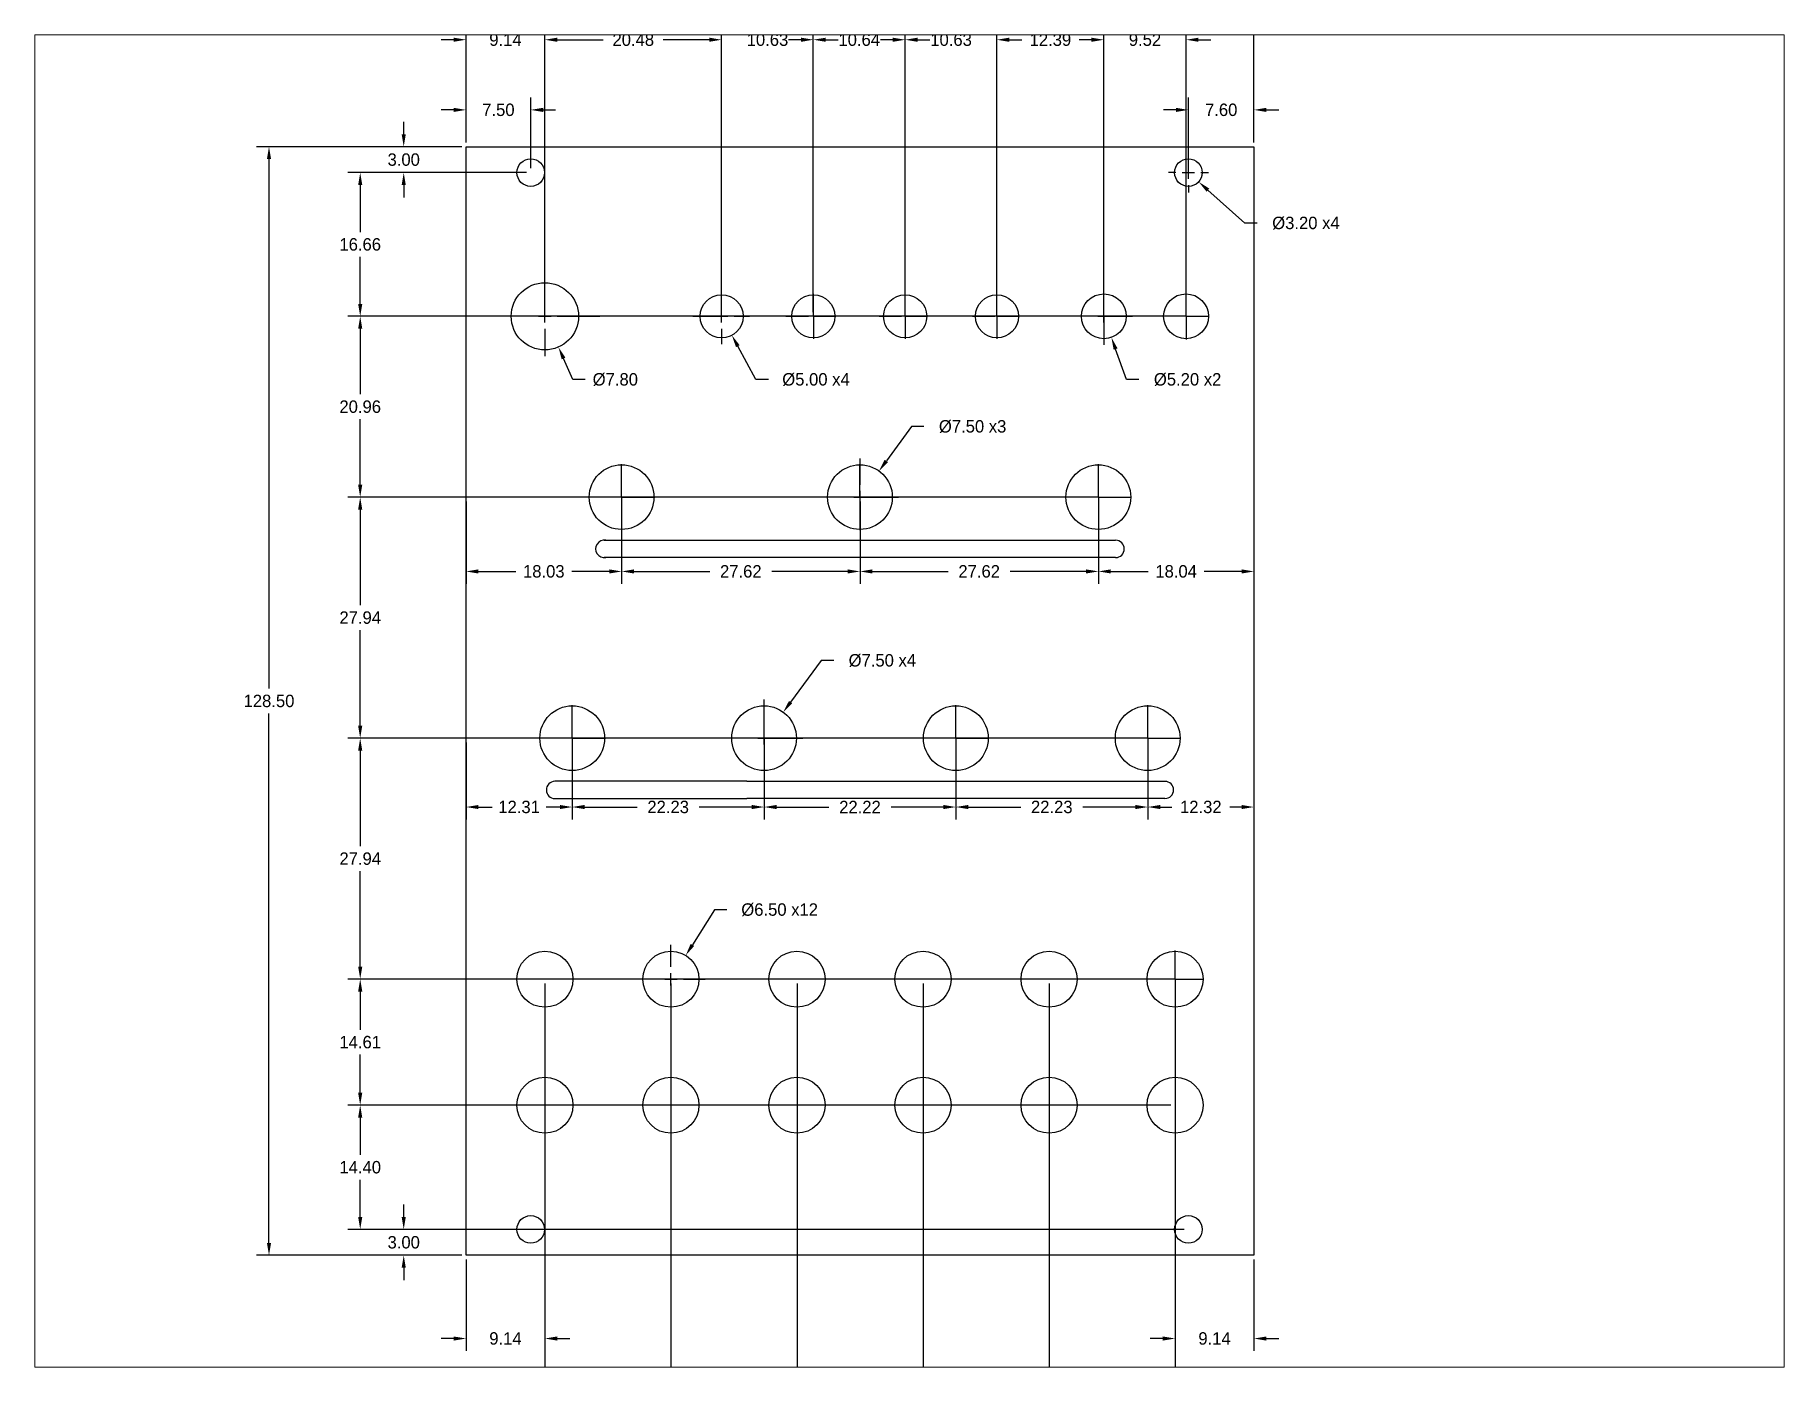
# Paper-space layout 'Sheet2' of a CAD drawing. Header units: millimetres. Extents: x 1.05 to 9.45, y 0.8 to 7.2.
# The model-space entities are those that its viewports show. They can reach past a viewport. Long polylines and large blocks are cut down to what shows.
import ezdxf

# ---------------------------------------------------------------- set-up
doc = ezdxf.new("R2010")
doc.units = ezdxf.units.MM
doc.header["$MEASUREMENT"] = 0
doc.header["$PDSIZE"] = -5
doc.layers.add('Dimensions', color=1, linetype='Continuous')
doc.layers.add('Panel', color=7, linetype='Continuous')
doc.layers.add('LamageArriere', color=2, linetype='Continuous', plot=False)
doc.dimstyles.get("Standard").update_dxf_attribs({"dimscale": 8, "dimtxt": 0.18, "dimasz": 0.18, "dimexe": 0.18, "dimexo": 0.0625, "dimgap": 0.09, "dimtad": 0, "dimtih": 1, "dimtoh": 1, "dimzin": 0, "dimdsep": 46, "dimtxsty": 'Standard', "dimcen": -0.09, "dimadec": 0, "dimazin": 0, "dimtfac": 1, "dimtdec": 4, "dimtofl": 0, "dimtmove": 0, "dimatfit": 3, "dimfxl": 1, "dimtolj": 1, "dimtzin": 0, "dimarcsym": 0})

# ---------------------------------------------------------------- blocks, each defined once
blk = doc.blocks.new('*D200')
at = {"layer": 'Defpoints', "color": 0}
for p in [(9.14, 32.01), (0, 0), (9.14, -9.65)]:
    blk.add_point(p, dxfattribs=at)
at = {"layer": 'Dimensions', "color": 0, "lineweight": -2}
for p, q in [((9.14, 31.5), (9.14, -11.09)), ((0, -0.5), (0, -11.09)), ((-1.44, -9.65), (-2.88, -9.65)), ((10.57, -9.65), (12.02, -9.65))]:
    blk.add_line(p, q, dxfattribs=at)
at = {"layer": 'Dimensions', "color": 0}
for points in [[(-1.44, -9.89), (-1.44, -9.41), (0, -9.65)], [(10.57, -9.41), (10.57, -9.89), (9.14, -9.65)]]:
    blk.add_solid(points, dxfattribs=at)
at = {"layer": 'Dimensions', "color": 0, "insert": (4.57, -9.65), "char_height": 1.44, "attachment_point": 5}
blk.add_mtext('\\A1;9.14', dxfattribs=at)
blk = doc.blocks.new('*D207')
at = {"layer": 'Defpoints', "color": 0}
for p in [(9.14, 32.01), (23.74, 32.01), (23.74, -17.26)]:
    blk.add_point(p, dxfattribs=at)
at = {"layer": 'Dimensions', "color": 0, "lineweight": -2}
for p, q in [((9.14, 31.5), (9.14, -18.7)), ((23.74, 31.5), (23.74, -18.7)), ((10.57, -17.26), (13.32, -17.26)), ((22.3, -17.26), (19.56, -17.26))]:
    blk.add_line(p, q, dxfattribs=at)
at = {"layer": 'Dimensions', "color": 0}
for points in [[(10.57, -17.02), (10.57, -17.5), (9.14, -17.26)], [(22.3, -17.5), (22.3, -17.02), (23.74, -17.26)]]:
    blk.add_solid(points, dxfattribs=at)
at = {"layer": 'Dimensions', "color": 0, "insert": (16.44, -17.26), "char_height": 1.44, "attachment_point": 5}
blk.add_mtext('\\A1;14.61', dxfattribs=at)
blk = doc.blocks.new('*D208')
at = {"layer": 'Defpoints', "color": 0}
for p in [(23.74, 31.5), (38.35, 32.01), (38.35, -17.26)]:
    blk.add_point(p, dxfattribs=at)
at = {"layer": 'Dimensions', "color": 0, "lineweight": -2}
for p, q in [((23.74, 31), (23.74, -18.7)), ((38.35, 31.5), (38.35, -18.7)), ((25.18, -17.26), (27.92, -17.26)), ((36.91, -17.26), (34.16, -17.26))]:
    blk.add_line(p, q, dxfattribs=at)
at = {"layer": 'Dimensions', "color": 0}
for points in [[(25.18, -17.02), (25.18, -17.5), (23.74, -17.26)], [(36.91, -17.5), (36.91, -17.02), (38.35, -17.26)]]:
    blk.add_solid(points, dxfattribs=at)
at = {"layer": 'Dimensions', "color": 0, "insert": (31.04, -17.26), "char_height": 1.44, "attachment_point": 5}
blk.add_mtext('\\A1;14.61', dxfattribs=at)
blk = doc.blocks.new('*D209')
at = {"layer": 'Defpoints', "color": 0}
for p in [(38.35, 31.5), (52.95, 32.01), (52.95, -17.26)]:
    blk.add_point(p, dxfattribs=at)
at = {"layer": 'Dimensions', "color": 0, "lineweight": -2}
for p, q in [((38.35, 31), (38.35, -18.7)), ((52.95, 31.5), (52.95, -18.7)), ((39.78, -17.26), (42.53, -17.26)), ((51.51, -17.26), (48.77, -17.26))]:
    blk.add_line(p, q, dxfattribs=at)
at = {"layer": 'Dimensions', "color": 0}
for points in [[(39.78, -17.02), (39.78, -17.5), (38.35, -17.26)], [(51.51, -17.5), (51.51, -17.02), (52.95, -17.26)]]:
    blk.add_solid(points, dxfattribs=at)
at = {"layer": 'Dimensions', "color": 0, "insert": (45.65, -17.26), "char_height": 1.44, "attachment_point": 5}
blk.add_mtext('\\A1;14.61', dxfattribs=at)
blk = doc.blocks.new('*D210')
at = {"layer": 'Defpoints', "color": 0}
for p in [(52.95, 31.5), (67.56, 32.01), (67.56, -17.26)]:
    blk.add_point(p, dxfattribs=at)
at = {"layer": 'Dimensions', "color": 0, "lineweight": -2}
for p, q in [((52.95, 31), (52.95, -18.7)), ((67.56, 31.5), (67.56, -18.7)), ((54.39, -17.26), (57.13, -17.26)), ((66.12, -17.26), (63.37, -17.26))]:
    blk.add_line(p, q, dxfattribs=at)
at = {"layer": 'Dimensions', "color": 0}
for points in [[(54.39, -17.02), (54.39, -17.5), (52.95, -17.26)], [(66.12, -17.5), (66.12, -17.02), (67.56, -17.26)]]:
    blk.add_solid(points, dxfattribs=at)
at = {"layer": 'Dimensions', "color": 0, "insert": (60.25, -17.26), "char_height": 1.44, "attachment_point": 5}
blk.add_mtext('\\A1;14.61', dxfattribs=at)
blk = doc.blocks.new('*D211')
at = {"layer": 'Defpoints', "color": 0}
for p in [(67.56, 31.5), (82.16, 32.01), (82.16, -17.26)]:
    blk.add_point(p, dxfattribs=at)
at = {"layer": 'Dimensions', "color": 0, "lineweight": -2}
for p, q in [((67.56, 31), (67.56, -18.7)), ((82.16, 31.5), (82.16, -18.7)), ((69, -17.26), (71.74, -17.26)), ((80.72, -17.26), (77.98, -17.26))]:
    blk.add_line(p, q, dxfattribs=at)
at = {"layer": 'Dimensions', "color": 0}
for points in [[(69, -17.02), (69, -17.5), (67.56, -17.26)], [(80.72, -17.5), (80.72, -17.02), (82.16, -17.26)]]:
    blk.add_solid(points, dxfattribs=at)
at = {"layer": 'Dimensions', "color": 0, "insert": (74.86, -17.26), "char_height": 1.44, "attachment_point": 5}
blk.add_mtext('\\A1;14.61', dxfattribs=at)
blk = doc.blocks.new('*D212')
at = {"layer": 'Defpoints', "color": 0}
for p in [(82.16, 32.01), (91.3, 0), (91.3, -9.65)]:
    blk.add_point(p, dxfattribs=at)
at = {"layer": 'Dimensions', "color": 0, "lineweight": -2}
for p, q in [((82.16, 31.5), (82.16, -11.09)), ((91.3, -0.5), (91.3, -11.09)), ((80.72, -9.65), (79.28, -9.65)), ((92.74, -9.65), (94.18, -9.65))]:
    blk.add_line(p, q, dxfattribs=at)
at = {"layer": 'Dimensions', "color": 0}
for points in [[(80.72, -9.89), (80.72, -9.41), (82.16, -9.65)], [(92.74, -9.41), (92.74, -9.89), (91.3, -9.65)]]:
    blk.add_solid(points, dxfattribs=at)
at = {"layer": 'Dimensions', "color": 0, "insert": (86.73, -9.65), "char_height": 1.44, "attachment_point": 5}
blk.add_mtext('\\A1;9.14', dxfattribs=at)
blk = doc.blocks.new('*D213')
at = {"layer": 'Defpoints', "color": 0}
for p in [(83.7, 3), (-7.22, 0), (0, 0)]:
    blk.add_point(p, dxfattribs=at)
at = {"layer": 'Dimensions', "color": 0, "lineweight": -2}
for p, q in [((-7.22, 4.44), (-7.22, 5.88)), ((83.2, 3), (-8.66, 3)), ((-0.5, 0), (-8.66, 0)), ((-7.22, -1.44), (-7.22, -2.88))]:
    blk.add_line(p, q, dxfattribs=at)
at = {"layer": 'Dimensions', "color": 0}
for points in [[(-7.46, 4.44), (-6.98, 4.44), (-7.22, 3)], [(-6.98, -1.44), (-7.46, -1.44), (-7.22, 0)]]:
    blk.add_solid(points, dxfattribs=at)
at = {"layer": 'Dimensions', "color": 0, "insert": (-7.22, 1.5), "char_height": 1.44, "attachment_point": 5}
blk.add_mtext('\\A1;3.00', dxfattribs=at)
blk = doc.blocks.new('*D214')
at = {"layer": 'Defpoints', "color": 0}
for p in [(82.16, 17.4), (-12.26, 3), (83.7, 3)]:
    blk.add_point(p, dxfattribs=at)
at = {"layer": 'Dimensions', "color": 0, "lineweight": -2}
for p, q in [((81.66, 17.4), (-13.7, 17.4)), ((-12.26, 15.96), (-12.26, 11.64)), ((-12.26, 4.44), (-12.26, 8.76)), ((83.2, 3), (-13.7, 3))]:
    blk.add_line(p, q, dxfattribs=at)
at = {"layer": 'Dimensions', "color": 0}
for points in [[(-12.02, 15.96), (-12.5, 15.96), (-12.26, 17.4)], [(-12.5, 4.44), (-12.02, 4.44), (-12.26, 3)]]:
    blk.add_solid(points, dxfattribs=at)
at = {"layer": 'Dimensions', "color": 0, "insert": (-12.26, 10.2), "char_height": 1.44, "attachment_point": 5}
blk.add_mtext('\\A1;14.40', dxfattribs=at)
blk = doc.blocks.new('*D215')
at = {"layer": 'Defpoints', "color": 0}
for p in [(82.16, 32.01), (-12.26, 17.4), (81.66, 17.4)]:
    blk.add_point(p, dxfattribs=at)
at = {"layer": 'Dimensions', "color": 0, "lineweight": -2}
for p, q in [((81.66, 32.01), (-13.7, 32.01)), ((-12.26, 30.57), (-12.26, 26.14)), ((-12.26, 18.84), (-12.26, 23.26)), ((81.16, 17.4), (-13.7, 17.4))]:
    blk.add_line(p, q, dxfattribs=at)
at = {"layer": 'Dimensions', "color": 0}
for points in [[(-12.02, 30.57), (-12.5, 30.57), (-12.26, 32.01)], [(-12.5, 18.84), (-12.02, 18.84), (-12.26, 17.4)]]:
    blk.add_solid(points, dxfattribs=at)
at = {"layer": 'Dimensions', "color": 0, "insert": (-12.26, 24.7), "char_height": 1.44, "attachment_point": 5}
blk.add_mtext('\\A1;14.61', dxfattribs=at)
blk = doc.blocks.new('*D216')
at = {"layer": 'Defpoints', "color": 0}
for p in [(78.99, 59.94), (-12.26, 32.01), (82.16, 32.01)]:
    blk.add_point(p, dxfattribs=at)
at = {"layer": 'Dimensions', "color": 0, "lineweight": -2}
for p, q in [((78.49, 59.94), (-13.7, 59.94)), ((-12.26, 58.5), (-12.26, 47.41)), ((-12.26, 33.45), (-12.26, 44.53)), ((81.66, 32.01), (-13.7, 32.01))]:
    blk.add_line(p, q, dxfattribs=at)
at = {"layer": 'Dimensions', "color": 0}
for points in [[(-12.02, 58.5), (-12.5, 58.5), (-12.26, 59.94)], [(-12.5, 33.45), (-12.02, 33.45), (-12.26, 32.01)]]:
    blk.add_solid(points, dxfattribs=at)
at = {"layer": 'Dimensions', "color": 0, "insert": (-12.26, 45.97), "char_height": 1.44, "attachment_point": 5}
blk.add_mtext('\\A1;27.94', dxfattribs=at)
blk = doc.blocks.new('*D217')
at = {"layer": 'Defpoints', "color": 0}
for p in [(73.27, 87.88), (-12.26, 59.94), (78.99, 59.94)]:
    blk.add_point(p, dxfattribs=at)
at = {"layer": 'Dimensions', "color": 0, "lineweight": -2}
for p, q in [((72.77, 87.88), (-13.7, 87.88)), ((-12.26, 86.44), (-12.26, 75.35)), ((-12.26, 61.38), (-12.26, 72.47)), ((78.49, 59.94), (-13.7, 59.94))]:
    blk.add_line(p, q, dxfattribs=at)
at = {"layer": 'Dimensions', "color": 0}
for points in [[(-12.02, 86.44), (-12.5, 86.44), (-12.26, 87.88)], [(-12.5, 61.38), (-12.02, 61.38), (-12.26, 59.94)]]:
    blk.add_solid(points, dxfattribs=at)
at = {"layer": 'Dimensions', "color": 0, "insert": (-12.26, 73.91), "char_height": 1.44, "attachment_point": 5}
blk.add_mtext('\\A1;27.94', dxfattribs=at)
blk = doc.blocks.new('*D218')
at = {"layer": 'Defpoints', "color": 0}
for p in [(83.43, 108.84), (-12.26, 87.88), (73.27, 87.88)]:
    blk.add_point(p, dxfattribs=at)
at = {"layer": 'Dimensions', "color": 0, "lineweight": -2}
for p, q in [((82.93, 108.84), (-13.7, 108.84)), ((-12.26, 107.4), (-12.26, 99.8)), ((-12.26, 89.32), (-12.26, 96.92)), ((72.77, 87.88), (-13.7, 87.88))]:
    blk.add_line(p, q, dxfattribs=at)
at = {"layer": 'Dimensions', "color": 0}
for points in [[(-12.02, 107.4), (-12.5, 107.4), (-12.26, 108.84)], [(-12.5, 89.32), (-12.02, 89.32), (-12.26, 87.88)]]:
    blk.add_solid(points, dxfattribs=at)
at = {"layer": 'Dimensions', "color": 0, "insert": (-12.26, 98.36), "char_height": 1.44, "attachment_point": 5}
blk.add_mtext('\\A1;20.96', dxfattribs=at)
blk = doc.blocks.new('*D219')
at = {"layer": 'Defpoints', "color": 0}
for p in [(7.5, 125.5), (-12.26, 108.84), (9.13, 108.84)]:
    blk.add_point(p, dxfattribs=at)
at = {"layer": 'Dimensions', "color": 0, "lineweight": -2}
for p, q in [((7, 125.5), (-13.7, 125.5)), ((-12.26, 124.06), (-12.26, 118.61)), ((-12.26, 110.28), (-12.26, 115.73)), ((8.63, 108.84), (-13.7, 108.84))]:
    blk.add_line(p, q, dxfattribs=at)
at = {"layer": 'Dimensions', "color": 0}
for points in [[(-12.02, 124.06), (-12.5, 124.06), (-12.26, 125.5)], [(-12.5, 110.28), (-12.02, 110.28), (-12.26, 108.84)]]:
    blk.add_solid(points, dxfattribs=at)
at = {"layer": 'Dimensions', "color": 0, "insert": (-12.26, 117.17), "char_height": 1.44, "attachment_point": 5}
blk.add_mtext('\\A1;16.66', dxfattribs=at)
blk = doc.blocks.new('*D220')
at = {"layer": 'Defpoints', "color": 0}
for p in [(-7.22, 128.5), (0, 128.5), (7.5, 125.5)]:
    blk.add_point(p, dxfattribs=at)
at = {"layer": 'Dimensions', "color": 0, "lineweight": -2}
for p, q in [((-7.22, 129.94), (-7.22, 131.38)), ((-0.5, 128.5), (-8.66, 128.5)), ((7, 125.5), (-8.66, 125.5)), ((-7.22, 124.06), (-7.22, 122.62))]:
    blk.add_line(p, q, dxfattribs=at)
at = {"layer": 'Dimensions', "color": 0}
for points in [[(-7.46, 129.94), (-6.98, 129.94), (-7.22, 128.5)], [(-6.98, 124.06), (-7.46, 124.06), (-7.22, 125.5)]]:
    blk.add_solid(points, dxfattribs=at)
at = {"layer": 'Dimensions', "color": 0, "insert": (-7.22, 127), "char_height": 1.44, "attachment_point": 5}
blk.add_mtext('\\A1;3.00', dxfattribs=at)
blk = doc.blocks.new('*D221')
at = {"layer": 'Defpoints', "color": 0}
for p in [(-22.83, 128.5), (0, 128.5), (0, 0)]:
    blk.add_point(p, dxfattribs=at)
at = {"layer": 'Dimensions', "color": 0, "lineweight": -2}
for p, q in [((-0.5, 128.5), (-24.27, 128.5)), ((-22.83, 127.06), (-22.83, 65.69)), ((-22.83, 1.44), (-22.83, 62.81)), ((-0.5, 0), (-24.27, 0))]:
    blk.add_line(p, q, dxfattribs=at)
at = {"layer": 'Dimensions', "color": 0}
for points in [[(-22.59, 127.06), (-23.07, 127.06), (-22.83, 128.5)], [(-23.07, 1.44), (-22.59, 1.44), (-22.83, 0)]]:
    blk.add_solid(points, dxfattribs=at)
at = {"layer": 'Dimensions', "color": 0, "insert": (-22.83, 64.25), "char_height": 1.44, "attachment_point": 5}
blk.add_mtext('\\A1;128.50', dxfattribs=at)
blk = doc.blocks.new('*D222')
at = {"layer": 'Defpoints', "color": 0}
for p in [(0, 132.77), (0, 128.5), (7.5, 125.5)]:
    blk.add_point(p, dxfattribs=at)
at = {"layer": 'Dimensions', "color": 0, "lineweight": -2}
for p, q in [((0, 129), (0, 134.21)), ((7.5, 126), (7.5, 134.21)), ((-1.44, 132.77), (-2.88, 132.77)), ((8.94, 132.77), (10.38, 132.77))]:
    blk.add_line(p, q, dxfattribs=at)
at = {"layer": 'Dimensions', "color": 0}
for points in [[(-1.44, 132.53), (-1.44, 133.01), (0, 132.77)], [(8.94, 133.01), (8.94, 132.53), (7.5, 132.77)]]:
    blk.add_solid(points, dxfattribs=at)
at = {"layer": 'Dimensions', "color": 0, "insert": (3.75, 132.77), "char_height": 1.44, "attachment_point": 5}
blk.add_mtext('\\A1;7.50', dxfattribs=at)
blk = doc.blocks.new('*D223')
at = {"layer": 'Defpoints', "color": 0}
for p in [(0, 140.9), (0, 128.5), (9.13, 108.84)]:
    blk.add_point(p, dxfattribs=at)
at = {"layer": 'Dimensions', "color": 0, "lineweight": -2}
for p, q in [((0, 129), (0, 142.34)), ((9.13, 109.34), (9.13, 142.34)), ((-1.44, 140.9), (-2.88, 140.9)), ((10.57, 140.9), (12.02, 140.9))]:
    blk.add_line(p, q, dxfattribs=at)
at = {"layer": 'Dimensions', "color": 0}
for points in [[(-1.44, 140.66), (-1.44, 141.14), (0, 140.9)], [(10.57, 141.14), (10.57, 140.66), (9.13, 140.9)]]:
    blk.add_solid(points, dxfattribs=at)
at = {"layer": 'Dimensions', "color": 0, "insert": (4.57, 140.9), "char_height": 1.44, "attachment_point": 5}
blk.add_mtext('\\A1;9.14', dxfattribs=at)
blk = doc.blocks.new('*D224')
at = {"layer": 'Defpoints', "color": 0}
for p in [(9.13, 140.9), (9.13, 108.84), (29.61, 108.84)]:
    blk.add_point(p, dxfattribs=at)
at = {"layer": 'Dimensions', "color": 0, "lineweight": -2}
for p, q in [((9.13, 109.34), (9.13, 142.34)), ((29.61, 109.34), (29.61, 142.34)), ((10.57, 140.9), (15.89, 140.9)), ((28.18, 140.9), (22.86, 140.9))]:
    blk.add_line(p, q, dxfattribs=at)
at = {"layer": 'Dimensions', "color": 0}
for points in [[(10.57, 141.14), (10.57, 140.66), (9.13, 140.9)], [(28.18, 140.66), (28.18, 141.14), (29.61, 140.9)]]:
    blk.add_solid(points, dxfattribs=at)
at = {"layer": 'Dimensions', "color": 0, "insert": (19.38, 140.9), "char_height": 1.44, "attachment_point": 5}
blk.add_mtext('\\A1;20.48', dxfattribs=at)
blk = doc.blocks.new('*D225')
at = {"layer": 'Defpoints', "color": 0}
for p in [(29.61, 140.9), (29.61, 108.84), (40.24, 108.84)]:
    blk.add_point(p, dxfattribs=at)
at = {"layer": 'Dimensions', "color": 0, "lineweight": -2}
for p, q in [((29.61, 109.34), (29.61, 142.34)), ((40.24, 109.34), (40.24, 142.34)), ((28.18, 140.9), (26.73, 140.9)), ((41.69, 140.9), (43.12, 140.9))]:
    blk.add_line(p, q, dxfattribs=at)
at = {"layer": 'Dimensions', "color": 0}
for points in [[(28.18, 140.66), (28.18, 141.14), (29.61, 140.9)], [(41.69, 141.14), (41.69, 140.66), (40.24, 140.9)]]:
    blk.add_solid(points, dxfattribs=at)
at = {"layer": 'Dimensions', "color": 0, "insert": (34.93, 140.9), "char_height": 1.44, "attachment_point": 5}
blk.add_mtext('\\A1;10.63', dxfattribs=at)
blk = doc.blocks.new('*D226')
at = {"layer": 'Defpoints', "color": 0}
for p in [(40.24, 140.9), (40.24, 108.84), (50.88, 108.84)]:
    blk.add_point(p, dxfattribs=at)
at = {"layer": 'Dimensions', "color": 0, "lineweight": -2}
for p, q in [((40.24, 109.34), (40.24, 142.34)), ((50.88, 109.34), (50.88, 142.34)), ((38.81, 140.9), (37.37, 140.9)), ((52.33, 140.9), (53.76, 140.9))]:
    blk.add_line(p, q, dxfattribs=at)
at = {"layer": 'Dimensions', "color": 0}
for points in [[(38.81, 140.66), (38.81, 141.14), (40.24, 140.9)], [(52.33, 141.14), (52.33, 140.66), (50.88, 140.9)]]:
    blk.add_solid(points, dxfattribs=at)
at = {"layer": 'Dimensions', "color": 0, "insert": (45.56, 140.9), "char_height": 1.44, "attachment_point": 5}
blk.add_mtext('\\A1;10.64', dxfattribs=at)
blk = doc.blocks.new('*D227')
at = {"layer": 'Defpoints', "color": 0}
for p in [(50.88, 140.9), (50.88, 108.84), (61.52, 108.84)]:
    blk.add_point(p, dxfattribs=at)
at = {"layer": 'Dimensions', "color": 0, "lineweight": -2}
for p, q in [((50.88, 109.34), (50.88, 142.34)), ((61.52, 109.34), (61.52, 142.34)), ((49.45, 140.9), (48.01, 140.9)), ((62.95, 140.9), (64.39, 140.9))]:
    blk.add_line(p, q, dxfattribs=at)
at = {"layer": 'Dimensions', "color": 0}
for points in [[(49.45, 140.66), (49.45, 141.14), (50.88, 140.9)], [(62.95, 141.14), (62.95, 140.66), (61.52, 140.9)]]:
    blk.add_solid(points, dxfattribs=at)
at = {"layer": 'Dimensions', "color": 0, "insert": (56.2, 140.9), "char_height": 1.44, "attachment_point": 5}
blk.add_mtext('\\A1;10.63', dxfattribs=at)
blk = doc.blocks.new('*D228')
at = {"layer": 'Defpoints', "color": 0}
for p in [(61.52, 140.9), (61.52, 108.84), (73.91, 108.84)]:
    blk.add_point(p, dxfattribs=at)
at = {"layer": 'Dimensions', "color": 0, "lineweight": -2}
for p, q in [((61.52, 109.34), (61.52, 142.34)), ((73.91, 109.34), (73.91, 142.34)), ((62.95, 140.9), (64.35, 140.9)), ((72.47, 140.9), (71.07, 140.9))]:
    blk.add_line(p, q, dxfattribs=at)
at = {"layer": 'Dimensions', "color": 0}
for points in [[(62.95, 141.14), (62.95, 140.66), (61.52, 140.9)], [(72.47, 140.66), (72.47, 141.14), (73.91, 140.9)]]:
    blk.add_solid(points, dxfattribs=at)
at = {"layer": 'Dimensions', "color": 0, "insert": (67.71, 140.9), "char_height": 1.44, "attachment_point": 5}
blk.add_mtext('\\A1;12.39', dxfattribs=at)
blk = doc.blocks.new('*D229')
at = {"layer": 'Defpoints', "color": 0}
for p in [(73.91, 140.9), (73.91, 108.84), (83.43, 108.84)]:
    blk.add_point(p, dxfattribs=at)
at = {"layer": 'Dimensions', "color": 0, "lineweight": -2}
for p, q in [((73.91, 109.34), (73.91, 142.34)), ((83.43, 109.34), (83.43, 142.34)), ((72.47, 140.9), (71.03, 140.9)), ((84.87, 140.9), (86.31, 140.9))]:
    blk.add_line(p, q, dxfattribs=at)
at = {"layer": 'Dimensions', "color": 0}
for points in [[(72.47, 140.66), (72.47, 141.14), (73.91, 140.9)], [(84.87, 141.14), (84.87, 140.66), (83.43, 140.9)]]:
    blk.add_solid(points, dxfattribs=at)
at = {"layer": 'Dimensions', "color": 0, "insert": (78.67, 140.9), "char_height": 1.44, "attachment_point": 5}
blk.add_mtext('\\A1;9.52', dxfattribs=at)
blk = doc.blocks.new('*D230')
at = {"layer": 'Defpoints', "color": 0}
for p in [(91.3, 132.77), (91.3, 128.5), (83.7, 125.5)]:
    blk.add_point(p, dxfattribs=at)
at = {"layer": 'Dimensions', "color": 0, "lineweight": -2}
for p, q in [((83.7, 126), (83.7, 134.21)), ((91.3, 129), (91.3, 134.21)), ((82.26, 132.77), (80.82, 132.77)), ((92.74, 132.77), (94.18, 132.77))]:
    blk.add_line(p, q, dxfattribs=at)
at = {"layer": 'Dimensions', "color": 0}
for points in [[(82.26, 132.53), (82.26, 133.01), (83.7, 132.77)], [(92.74, 133.01), (92.74, 132.53), (91.3, 132.77)]]:
    blk.add_solid(points, dxfattribs=at)
at = {"layer": 'Dimensions', "color": 0, "insert": (87.5, 132.77), "char_height": 1.44, "attachment_point": 5}
blk.add_mtext('\\A1;7.60', dxfattribs=at)
blk = doc.blocks.new('*D231')
at = {"layer": 'Defpoints', "color": 0}
for p in [(18.03, 87.88), (45.65, 87.88), (45.65, 79.27)]:
    blk.add_point(p, dxfattribs=at)
at = {"layer": 'Dimensions', "color": 0, "lineweight": -2}
for p, q in [((18.03, 87.38), (18.03, 77.83)), ((45.65, 87.38), (45.65, 77.83)), ((19.47, 79.27), (28.24, 79.27)), ((44.21, 79.27), (35.44, 79.27))]:
    blk.add_line(p, q, dxfattribs=at)
at = {"layer": 'Dimensions', "color": 0}
for points in [[(19.47, 79.51), (19.47, 79.03), (18.03, 79.27)], [(44.21, 79.03), (44.21, 79.51), (45.65, 79.27)]]:
    blk.add_solid(points, dxfattribs=at)
at = {"layer": 'Dimensions', "color": 0, "insert": (31.84, 79.27), "char_height": 1.44, "attachment_point": 5}
blk.add_mtext('\\A1;27.62', dxfattribs=at)
blk = doc.blocks.new('*D232')
at = {"layer": 'Defpoints', "color": 0}
for p in [(45.65, 87.88), (73.27, 87.88), (73.27, 79.27)]:
    blk.add_point(p, dxfattribs=at)
at = {"layer": 'Dimensions', "color": 0, "lineweight": -2}
for p, q in [((45.65, 87.38), (45.65, 77.83)), ((73.27, 87.38), (73.27, 77.83)), ((47.09, 79.27), (55.86, 79.27)), ((71.83, 79.27), (63.06, 79.27))]:
    blk.add_line(p, q, dxfattribs=at)
at = {"layer": 'Dimensions', "color": 0}
for points in [[(47.09, 79.51), (47.09, 79.03), (45.65, 79.27)], [(71.83, 79.03), (71.83, 79.51), (73.27, 79.27)]]:
    blk.add_solid(points, dxfattribs=at)
at = {"layer": 'Dimensions', "color": 0, "insert": (59.46, 79.27), "char_height": 1.44, "attachment_point": 5}
blk.add_mtext('\\A1;27.62', dxfattribs=at)
blk = doc.blocks.new('*D233')
at = {"layer": 'Defpoints', "color": 0}
for p in [(73.27, 87.88), (91.3, 87.88), (91.3, 79.27)]:
    blk.add_point(p, dxfattribs=at)
at = {"layer": 'Dimensions', "color": 0, "lineweight": -2}
for p, q in [((73.27, 87.38), (73.27, 77.83)), ((91.3, 87.38), (91.3, 77.83)), ((74.71, 79.27), (79.04, 79.27)), ((89.86, 79.27), (85.52, 79.27))]:
    blk.add_line(p, q, dxfattribs=at)
at = {"layer": 'Dimensions', "color": 0}
for points in [[(74.71, 79.51), (74.71, 79.03), (73.27, 79.27)], [(89.86, 79.03), (89.86, 79.51), (91.3, 79.27)]]:
    blk.add_solid(points, dxfattribs=at)
at = {"layer": 'Dimensions', "color": 0, "insert": (82.28, 79.27), "char_height": 1.44, "attachment_point": 5}
blk.add_mtext('\\A1;18.04', dxfattribs=at)
blk = doc.blocks.new('*D234')
at = {"layer": 'Defpoints', "color": 0}
for p in [(0, 87.88), (18.03, 87.88), (0, 79.27)]:
    blk.add_point(p, dxfattribs=at)
at = {"layer": 'Dimensions', "color": 0, "lineweight": -2}
for p, q in [((0, 87.38), (0, 77.83)), ((18.03, 87.38), (18.03, 77.83)), ((1.44, 79.27), (5.77, 79.27)), ((16.59, 79.27), (12.25, 79.27))]:
    blk.add_line(p, q, dxfattribs=at)
at = {"layer": 'Dimensions', "color": 0}
for points in [[(1.44, 79.51), (1.44, 79.03), (0, 79.27)], [(16.59, 79.03), (16.59, 79.51), (18.03, 79.27)]]:
    blk.add_solid(points, dxfattribs=at)
at = {"layer": 'Dimensions', "color": 0, "insert": (9.01, 79.27), "char_height": 1.44, "attachment_point": 5}
blk.add_mtext('\\A1;18.03', dxfattribs=at)
blk = doc.blocks.new('*D235')
at = {"layer": 'Defpoints', "color": 0}
for p in [(0, 59.94), (12.31, 59.94), (12.31, 51.96)]:
    blk.add_point(p, dxfattribs=at)
at = {"layer": 'Dimensions', "color": 0, "lineweight": -2}
for p, q in [((0, 59.44), (0, 50.52)), ((12.31, 59.44), (12.31, 50.52)), ((1.44, 51.96), (3.03, 51.96)), ((10.87, 51.96), (9.27, 51.96))]:
    blk.add_line(p, q, dxfattribs=at)
at = {"layer": 'Dimensions', "color": 0}
for points in [[(1.44, 52.2), (1.44, 51.72), (0, 51.96)], [(10.87, 51.72), (10.87, 52.2), (12.31, 51.96)]]:
    blk.add_solid(points, dxfattribs=at)
at = {"layer": 'Dimensions', "color": 0, "insert": (6.15, 51.96), "char_height": 1.44, "attachment_point": 5}
blk.add_mtext('\\A1;12.31', dxfattribs=at)
blk = doc.blocks.new('*D236')
at = {"layer": 'Defpoints', "color": 0}
for p in [(12.31, 59.94), (34.54, 59.94), (34.54, 51.96)]:
    blk.add_point(p, dxfattribs=at)
at = {"layer": 'Dimensions', "color": 0, "lineweight": -2}
for p, q in [((12.31, 59.44), (12.31, 50.52)), ((34.54, 59.44), (34.54, 50.52)), ((13.75, 51.96), (19.82, 51.96)), ((33.1, 51.96), (27.02, 51.96))]:
    blk.add_line(p, q, dxfattribs=at)
at = {"layer": 'Dimensions', "color": 0}
for points in [[(13.75, 52.2), (13.75, 51.72), (12.31, 51.96)], [(33.1, 51.72), (33.1, 52.2), (34.54, 51.96)]]:
    blk.add_solid(points, dxfattribs=at)
at = {"layer": 'Dimensions', "color": 0, "insert": (23.42, 51.96), "char_height": 1.44, "attachment_point": 5}
blk.add_mtext('\\A1;22.23', dxfattribs=at)
blk = doc.blocks.new('*D237')
at = {"layer": 'Defpoints', "color": 0}
for p in [(34.54, 59.94), (56.76, 59.94), (56.76, 51.96)]:
    blk.add_point(p, dxfattribs=at)
at = {"layer": 'Dimensions', "color": 0, "lineweight": -2}
for p, q in [((34.54, 59.44), (34.54, 50.52)), ((56.76, 59.44), (56.76, 50.52)), ((35.98, 51.96), (42.05, 51.96)), ((55.32, 51.96), (49.25, 51.96))]:
    blk.add_line(p, q, dxfattribs=at)
at = {"layer": 'Dimensions', "color": 0}
for points in [[(35.98, 52.2), (35.98, 51.72), (34.54, 51.96)], [(55.32, 51.72), (55.32, 52.2), (56.76, 51.96)]]:
    blk.add_solid(points, dxfattribs=at)
at = {"layer": 'Dimensions', "color": 0, "insert": (45.65, 51.96), "char_height": 1.44, "attachment_point": 5}
blk.add_mtext('\\A1;22.22', dxfattribs=at)
blk = doc.blocks.new('*D238')
at = {"layer": 'Defpoints', "color": 0}
for p in [(56.76, 59.94), (78.99, 59.94), (78.99, 51.96)]:
    blk.add_point(p, dxfattribs=at)
at = {"layer": 'Dimensions', "color": 0, "lineweight": -2}
for p, q in [((56.76, 59.44), (56.76, 50.52)), ((78.99, 59.44), (78.99, 50.52)), ((58.2, 51.96), (64.27, 51.96)), ((77.55, 51.96), (71.47, 51.96))]:
    blk.add_line(p, q, dxfattribs=at)
at = {"layer": 'Dimensions', "color": 0}
for points in [[(58.2, 52.2), (58.2, 51.72), (56.76, 51.96)], [(77.55, 51.72), (77.55, 52.2), (78.99, 51.96)]]:
    blk.add_solid(points, dxfattribs=at)
at = {"layer": 'Dimensions', "color": 0, "insert": (67.87, 51.96), "char_height": 1.44, "attachment_point": 5}
blk.add_mtext('\\A1;22.23', dxfattribs=at)
blk = doc.blocks.new('*D239')
at = {"layer": 'Defpoints', "color": 0}
for p in [(78.99, 59.94), (91.3, 59.94), (91.3, 51.96)]:
    blk.add_point(p, dxfattribs=at)
at = {"layer": 'Dimensions', "color": 0, "lineweight": -2}
for p, q in [((78.99, 59.44), (78.99, 50.52)), ((91.3, 59.44), (91.3, 50.52)), ((80.43, 51.96), (81.78, 51.96)), ((89.86, 51.96), (88.5, 51.96))]:
    blk.add_line(p, q, dxfattribs=at)
at = {"layer": 'Dimensions', "color": 0}
for points in [[(80.43, 52.2), (80.43, 51.72), (78.99, 51.96)], [(89.86, 51.72), (89.86, 52.2), (91.3, 51.96)]]:
    blk.add_solid(points, dxfattribs=at)
at = {"layer": 'Dimensions', "color": 0, "insert": (85.14, 51.96), "char_height": 1.44, "attachment_point": 5}
blk.add_mtext('\\A1;12.32', dxfattribs=at)
blk = doc.blocks.new('*D240')
at = {"layer": 'Defpoints', "color": 0}
for p in [(91.3, 148.64), (0, 128.5), (91.3, 128.5)]:
    blk.add_point(p, dxfattribs=at)
at = {"layer": 'Dimensions', "color": 0, "lineweight": -2}
for p, q in [((0, 129), (0, 150.08)), ((91.3, 129), (91.3, 150.08)), ((1.44, 148.64), (42.41, 148.64)), ((89.86, 148.64), (48.89, 148.64))]:
    blk.add_line(p, q, dxfattribs=at)
at = {"layer": 'Dimensions', "color": 0}
for points in [[(1.44, 148.88), (1.44, 148.4), (0, 148.64)], [(89.86, 148.4), (89.86, 148.88), (91.3, 148.64)]]:
    blk.add_solid(points, dxfattribs=at)
at = {"layer": 'Dimensions', "color": 0, "insert": (45.65, 148.64), "char_height": 1.44, "attachment_point": 5}
blk.add_mtext('\\A1;91.30', dxfattribs=at)
blk = doc.blocks.new('*D241')
at = {"layer": 'Defpoints', "color": 0}
for p in [(7.56, 112.41), (10.71, 105.27)]:
    blk.add_point(p, dxfattribs=at)
at = {"layer": 'Dimensions', "color": 0}
for p, q in [((9.13, 110.28), (9.13, 113.46)), ((9.13, 108.12), (9.13, 109.56)), ((7.7, 108.84), (4.52, 108.84)), ((8.41, 108.84), (9.86, 108.84)), ((10.57, 108.84), (13.76, 108.84)), ((9.13, 107.4), (9.13, 104.22))]:
    blk.add_line(p, q, dxfattribs=at)
at = {"layer": 'Dimensions', "color": 0, "lineweight": -2}
for p, q in [((12.38, 101.51), (11.3, 103.96)), ((13.82, 101.51), (12.38, 101.51))]:
    blk.add_line(p, q, dxfattribs=at)
at = {"layer": 'Dimensions', "color": 0}
blk.add_solid([(11.52, 104.05), (11.08, 103.86), (10.71, 105.27)], dxfattribs=at)
at = {"layer": 'Dimensions', "color": 0, "insert": (17.3, 101.51), "char_height": 1.44, "attachment_point": 5}
blk.add_mtext('\\A1;%%c7.80', dxfattribs=at)
blk = doc.blocks.new('*D242')
at = {"layer": 'Defpoints', "color": 0}
for p in [(28.42, 111.04), (30.81, 106.64)]:
    blk.add_point(p, dxfattribs=at)
at = {"layer": 'Dimensions', "color": 0}
for p, q in [((29.61, 110.28), (29.61, 112.06)), ((29.61, 108.12), (29.61, 109.56)), ((28.18, 108.84), (26.4, 108.84)), ((28.89, 108.84), (30.34, 108.84)), ((31.05, 108.84), (32.84, 108.84)), ((29.61, 107.4), (29.61, 105.62))]:
    blk.add_line(p, q, dxfattribs=at)
at = {"layer": 'Dimensions', "color": 0, "lineweight": -2}
for p, q in [((33.59, 101.51), (31.49, 105.38)), ((35.03, 101.51), (33.59, 101.51))]:
    blk.add_line(p, q, dxfattribs=at)
at = {"layer": 'Dimensions', "color": 0}
blk.add_solid([(31.7, 105.49), (31.28, 105.26), (30.81, 106.64)], dxfattribs=at)
at = {"layer": 'Dimensions', "color": 0, "insert": (40.55, 101.51), "char_height": 1.44, "attachment_point": 5}
blk.add_mtext('\\A1;%%c5.00 x4', dxfattribs=at)
blk = doc.blocks.new('*D243')
at = {"layer": 'Defpoints', "color": 0}
for p in [(73.03, 111.29), (74.78, 106.39)]:
    blk.add_point(p, dxfattribs=at)
at = {"layer": 'Dimensions', "color": 0}
for p, q in [((73.91, 110.28), (73.91, 112.16)), ((73.91, 108.12), (73.91, 109.56)), ((72.47, 108.84), (70.58, 108.84)), ((73.19, 108.84), (74.62, 108.84)), ((75.34, 108.84), (77.23, 108.84)), ((73.91, 107.4), (73.91, 105.52))]:
    blk.add_line(p, q, dxfattribs=at)
at = {"layer": 'Dimensions', "color": 0, "lineweight": -2}
for p, q in [((76.53, 101.51), (75.27, 105.04)), ((77.97, 101.51), (76.53, 101.51))]:
    blk.add_line(p, q, dxfattribs=at)
at = {"layer": 'Dimensions', "color": 0}
blk.add_solid([(75.49, 105.12), (75.04, 104.96), (74.78, 106.39)], dxfattribs=at)
at = {"layer": 'Dimensions', "color": 0, "insert": (83.61, 101.51), "char_height": 1.44, "attachment_point": 5}
blk.add_mtext('\\A1;%%c5.20 x2', dxfattribs=at)
blk = doc.blocks.new('*D244')
at = {"layer": 'Defpoints', "color": 0}
for p in [(47.86, 90.91), (43.43, 84.85)]:
    blk.add_point(p, dxfattribs=at)
at = {"layer": 'Dimensions', "color": 0, "lineweight": -2}
for p, q in [((51.62, 96.06), (48.71, 92.07)), ((53.06, 96.06), (51.62, 96.06))]:
    blk.add_line(p, q, dxfattribs=at)
at = {"layer": 'Dimensions', "color": 0}
for p, q in [((45.65, 89.32), (45.65, 92.35)), ((44.21, 87.88), (41.18, 87.88)), ((44.93, 87.88), (46.37, 87.88)), ((45.65, 87.16), (45.65, 88.6)), ((47.09, 87.88), (50.12, 87.88)), ((45.65, 86.44), (45.65, 83.41))]:
    blk.add_line(p, q, dxfattribs=at)
blk.add_solid([(48.51, 92.21), (48.9, 91.93), (47.86, 90.91)], dxfattribs=at)
at = {"layer": 'Dimensions', "color": 0, "insert": (58.7, 96.06), "char_height": 1.44, "attachment_point": 5}
blk.add_mtext('\\A1;%%c7.50 x3', dxfattribs=at)
blk = doc.blocks.new('*D245')
at = {"layer": 'Defpoints', "color": 0}
for p in [(36.76, 62.96), (32.31, 56.92)]:
    blk.add_point(p, dxfattribs=at)
at = {"layer": 'Dimensions', "color": 0, "lineweight": -2}
for p, q in [((41.16, 68.94), (37.61, 64.12)), ((42.6, 68.94), (41.16, 68.94))]:
    blk.add_line(p, q, dxfattribs=at)
at = {"layer": 'Dimensions', "color": 0}
for p, q in [((34.54, 61.38), (34.54, 64.41)), ((33.1, 59.94), (30.07, 59.94)), ((33.82, 59.94), (35.26, 59.94)), ((34.54, 59.22), (34.54, 60.66)), ((35.98, 59.94), (39.01, 59.94)), ((34.54, 58.5), (34.54, 55.47))]:
    blk.add_line(p, q, dxfattribs=at)
blk.add_solid([(37.42, 64.26), (37.8, 63.98), (36.76, 62.96)], dxfattribs=at)
at = {"layer": 'Dimensions', "color": 0, "insert": (48.24, 68.94), "char_height": 1.44, "attachment_point": 5}
blk.add_mtext('\\A1;%%c7.50 x4', dxfattribs=at)
blk = doc.blocks.new('*D246')
at = {"layer": 'Defpoints', "color": 0}
for p in [(25.46, 34.76), (22.02, 29.25)]:
    blk.add_point(p, dxfattribs=at)
at = {"layer": 'Dimensions', "color": 0, "lineweight": -2}
for p, q in [((28.78, 40.05), (26.23, 35.98)), ((30.22, 40.05), (28.78, 40.05))]:
    blk.add_line(p, q, dxfattribs=at)
at = {"layer": 'Dimensions', "color": 0}
for p, q in [((23.74, 33.44), (23.74, 35.97)), ((23.74, 31.29), (23.74, 32.72)), ((22.3, 32.01), (19.77, 32.01)), ((23.02, 32.01), (24.46, 32.01)), ((23.74, 30.56), (23.74, 28.03)), ((25.18, 32.01), (27.71, 32.01))]:
    blk.add_line(p, q, dxfattribs=at)
blk.add_solid([(26.03, 36.11), (26.43, 35.85), (25.46, 34.76)], dxfattribs=at)
at = {"layer": 'Dimensions', "color": 0, "insert": (36.34, 40.05), "char_height": 1.44, "attachment_point": 5}
blk.add_mtext('\\A1;%%c6.50 x12', dxfattribs=at)
blk = doc.blocks.new('*D247')
at = {"layer": 'Defpoints', "color": 0}
for p in [(82.51, 126.57), (84.89, 124.43)]:
    blk.add_point(p, dxfattribs=at)
at = {"layer": 'Dimensions', "color": 0}
for p, q in [((83.7, 126.94), (83.7, 127.82)), ((83.7, 124.78), (83.7, 126.22)), ((82.26, 125.5), (81.38, 125.5)), ((82.98, 125.5), (84.42, 125.5)), ((83.7, 124.06), (83.7, 123.18)), ((85.14, 125.5), (86.02, 125.5))]:
    blk.add_line(p, q, dxfattribs=at)
at = {"layer": 'Dimensions', "color": 0, "lineweight": -2}
for p, q in [((90.24, 119.64), (85.96, 123.47)), ((91.68, 119.64), (90.24, 119.64))]:
    blk.add_line(p, q, dxfattribs=at)
at = {"layer": 'Dimensions', "color": 0}
blk.add_solid([(86.12, 123.65), (85.8, 123.29), (84.89, 124.43)], dxfattribs=at)
at = {"layer": 'Dimensions', "color": 0, "insert": (97.32, 119.64), "char_height": 1.44, "attachment_point": 5}
blk.add_mtext('\\A1;%%c3.20 x4', dxfattribs=at)

msp = doc.modelspace()

# ---------------------------------------------------------------- linework, layer by layer
at = {"layer": 'Dimensions'}
for p, q in [((73.905, 108.84, 34), (73.905, 111.53, 34)), ((83.425, 108.84, 34), (83.425, 111.53, 34)), ((40.245, 108.84, 34), (40.245, 111.43, 34)), ((50.885, 108.84, 34), (50.885, 111.43, 34)), ((61.515, 108.84, 34), (61.515, 111.43, 34)), ((11.675, 108.84, 34), (7.835, 108.84, 34)), ((11.675, 108.84, 34), (15.515, 108.84, 34)), ((26.275, 108.84, 34), (23.685, 108.84, 34)), ((26.275, 108.84, 34), (28.865, 108.84, 34)), ((37.075, 108.84, 34), (34.485, 108.84, 34)), ((37.075, 108.84, 34), (39.665, 108.84, 34)), ((40.245, 108.84, 34), (37.655, 108.84, 34)), ((40.245, 108.84, 34), (42.835, 108.84, 34)), ((40.245, 108.84, 34), (40.245, 106.25, 34)), ((47.875, 108.84, 34), (45.285, 108.84, 34)), ((47.875, 108.84, 34), (50.465, 108.84, 34)), ((50.885, 108.84, 34), (48.295, 108.84, 34)), ((50.885, 108.84, 34), (53.475, 108.84, 34)), ((50.885, 108.84, 34), (50.885, 106.25, 34)), ((58.675, 108.84, 34), (56.085, 108.84, 34)), ((58.675, 108.84, 34), (61.265, 108.84, 34)), ((61.515, 108.84, 34), (58.925, 108.84, 34)), ((61.515, 108.84, 34), (64.105, 108.84, 34)), ((61.515, 108.84, 34), (61.515, 106.25, 34)), ((73.905, 108.84, 34), (71.215, 108.84, 34)), ((73.905, 108.84, 34), (76.595, 108.84, 34)), ((73.905, 108.84, 34), (73.905, 106.15, 34)), ((83.425, 108.84, 34), (80.735, 108.84, 34)), ((83.425, 108.84, 34), (86.115, 108.84, 34)), ((83.425, 108.84, 34), (83.425, 106.15, 34)), ((18.025, 87.88), (18.025, 91.72)), ((45.645, 87.88), (45.645, 91.72)), ((73.265, 87.88), (73.265, 91.72)), ((18.025, 87.88), (14.185, 87.88)), ((18.025, 87.88), (21.865, 87.88)), ((18.025, 87.88), (18.025, 84.04)), ((45.645, 87.88), (41.805, 87.88)), ((45.645, 87.88), (49.485, 87.88)), ((45.645, 87.88), (45.645, 84.04)), ((73.265, 87.88), (69.425, 87.88)), ((73.265, 87.88), (77.105, 87.88)), ((73.265, 87.88), (73.265, 84.04)), ((12.305, 59.94), (12.305, 63.78)), ((34.535, 59.94, 86), (34.535, 63.78, 86)), ((56.755, 59.94), (56.755, 63.78)), ((78.985, 59.94), (78.985, 63.78)), ((12.305, 59.94), (8.465, 59.94)), ((12.305, 59.94), (16.145, 59.94)), ((12.305, 59.94), (12.305, 56.1)), ((34.535, 59.94, 86), (30.695, 59.94, 86)), ((34.535, 59.94, 86), (38.375, 59.94, 86)), ((34.535, 59.94, 86), (34.535, 56.1, 86)), ((56.755, 59.94), (52.915, 59.94)), ((56.755, 59.94), (60.595, 59.94)), ((56.755, 59.94), (56.755, 56.1)), ((78.985, 59.94), (75.145, 59.94)), ((78.985, 59.94), (82.825, 59.94)), ((78.985, 59.94), (78.985, 56.1)), ((82.16, 32.005), (82.16, 35.345)), ((82.16, 32.005), (78.82, 32.005)), ((82.16, 32.005), (85.5, 32.005)), ((82.16, 32.005), (82.16, 28.665))]:
    msp.add_line(p, q, dxfattribs=at)
at = {"layer": 'LamageArriere'}
for p, q in [((32.535, 54.943, 86), (10.286, 54.943, 86)), ((32.535, 54.943, 86), (32.535, 54.943)), ((10.305, 52.941), (32.529, 52.941)), ((32.535, 52.94, 86), (32.535, 52.94))]:
    msp.add_line(p, q, dxfattribs=at)
for points in [[(16.025, 82.88), (75.265, 82.88)], [(75.265, 80.88), (16.025, 80.88)]]:
    msp.add_lwpolyline(points, dxfattribs=at)
at = {"layer": 'LamageArriere', "elevation": 86}
for points in [[(32.535, 54.943), (80.985, 54.943)], [(80.985, 52.94), (32.535, 52.94)]]:
    msp.add_lwpolyline(points, dxfattribs=at)
at = {"layer": 'LamageArriere'}
for centre, radius, start, end in [((16.025, 81.88), 1.013, 80.81586, 279.18414), ((75.265, 81.88), 1, 270, 90), ((10.305, 53.94), 0.999, 91.10407, 270), ((80.985, 53.941, 86), 0.993, 270, 90)]:
    msp.add_arc(centre, radius, start, end, dxfattribs=at)
at = {"layer": 'Panel', "color": 0}
msp.add_lwpolyline([(0, 0), (0, 128.5), (91.3, 128.5), (91.3, 0)], close=True, dxfattribs=at)
at = {"layer": 'Panel'}
for centre in [(7.5, 125.5), (83.7, 125.5), (7.5, 3), (83.7, 3)]:
    msp.add_circle(centre, 1.6, dxfattribs=at)
at = {"layer": 'Panel', "color": 0}
for centre, radius in [((9.135, 108.84, 34), 3.9), ((29.615, 108.84, 34), 2.5), ((40.245, 108.84, 34), 2.5), ((50.885, 108.84, 34), 2.5), ((61.515, 108.84, 34), 2.5), ((73.905, 108.84, 34), 2.6), ((83.425, 108.84, 34), 2.6), ((18.025, 87.88), 3.75), ((45.645, 87.88), 3.75), ((73.265, 87.88), 3.75), ((12.305, 59.94), 3.75), ((34.535, 59.94, 86), 3.75), ((56.755, 59.94), 3.75), ((78.985, 59.94), 3.75), ((9.135, 32.005), 3.25), ((23.74, 32.005), 3.25), ((38.345, 32.005), 3.25), ((52.95, 32.005), 3.25), ((67.555, 32.005), 3.25), ((82.16, 32.005), 3.25), ((9.135, 17.4), 3.25), ((23.74, 17.4), 3.25), ((38.345, 17.4), 3.25), ((52.95, 17.4), 3.25), ((67.555, 17.4), 3.25), ((82.16, 17.4), 3.25)]:
    msp.add_circle(centre, radius, dxfattribs=at)

# ---------------------------------------------------------------- dimensions: what is measured, and where the dimension line sits
at = {"layer": 'Dimensions'}
for base, p1, p2, picture, middle in [((91.3, 148.642), (0, 128.5), (91.3, 128.5), '*D240', (45.65, 148.642)), ((0, 140.899210624), (9.135, 108.84, 34), (0, 128.5), '*D223', (4.5675, 140.899210624)), ((9.135, 140.899), (29.615, 108.84, 34), (9.135, 108.84, 34), '*D224', (19.375, 140.899)), ((29.615, 140.899), (40.245, 108.84, 34), (29.615, 108.84, 34), '*D225', (34.93, 140.899)), ((40.245, 140.899), (50.885, 108.84, 34), (40.245, 108.84, 34), '*D226', (45.565, 140.899)), ((50.885, 140.899), (61.515, 108.84, 34), (50.885, 108.84, 34), '*D227', (56.2, 140.899)), ((61.515, 140.899), (73.905, 108.84, 34), (61.515, 108.84, 34), '*D228', (67.71, 140.899)), ((73.905, 140.899), (83.425, 108.84, 34), (73.905, 108.84, 34), '*D229', (78.665, 140.899)), ((0, 132.772), (7.5, 125.5), (0, 128.5), '*D222', (3.75, 132.772)), ((91.3, 132.772), (83.7, 125.5), (91.3, 128.5), '*D230', (87.5, 132.772)), ((0, 79.265126161), (18.025, 87.88), (0, 87.88), '*D234', (9.0125, 79.265126161)), ((45.645, 79.265), (18.025, 87.88), (45.645, 87.88), '*D231', (31.835, 79.265)), ((73.265, 79.265), (45.645, 87.88), (73.265, 87.88), '*D232', (59.455, 79.265)), ((91.3, 79.265126161), (73.265, 87.88), (91.3, 87.88), '*D233', (82.2825, 79.265126161)), ((12.305, 51.963975688), (0, 59.94), (12.305, 59.94), '*D235', (6.1525, 51.963975688)), ((34.535, 51.964), (12.305, 59.94), (34.535, 59.94, 86), '*D236', (23.42, 51.964)), ((56.755, 51.964), (34.535, 59.94, 86), (56.755, 59.94), '*D237', (45.645, 51.964)), ((78.985, 51.964), (56.755, 59.94), (78.985, 59.94), '*D238', (67.87, 51.964)), ((91.3, 51.963975688), (78.985, 59.94), (91.3, 59.94), '*D239', (85.1425, 51.963975688)), ((9.135, -9.646593209), (0, 0), (9.135, 32.005), '*D200', (4.5675, -9.646593209)), ((23.74, -17.256102318), (9.135, 32.005), (23.74, 32.005), '*D207', (16.4375, -17.256102318)), ((38.345, -17.256102318), (23.74, 31.505), (38.345, 32.005), '*D208', (31.0425, -17.256102318)), ((52.95, -17.256102318), (38.345, 31.505), (52.95, 32.005), '*D209', (45.6475, -17.256102318)), ((67.555, -17.256102318), (52.95, 31.505), (67.555, 32.005), '*D210', (60.2525, -17.256102318)), ((82.16, -17.256102318), (67.555, 31.505), (82.16, 32.005), '*D211', (74.8575, -17.256102318)), ((91.3, -9.647), (82.16, 32.005), (91.3, 0), '*D212', (86.73, -9.647))]:
    dim = msp.add_linear_dim(base=base, p1=p1, p2=p2, dimstyle='Standard', dxfattribs=at)
    dim.commit()
    dim.dimension.update_dxf_attribs({"geometry": picture, "text_midpoint": middle})
for base, p1, p2, picture, middle in [((-7.224, 128.5), (7.5, 125.5), (0, 128.5), '*D220', (-7.224, 127)), ((-22.828, 128.5), (0, 0), (0, 128.5), '*D221', (-22.828, 64.25)), ((-12.263, 108.84), (7.5, 125.5), (9.135, 108.84, 34), '*D219', (-12.263, 117.17)), ((-12.263, 87.88), (83.425, 108.84, 34), (73.265, 87.88), '*D218', (-12.263, 98.36)), ((-12.263, 59.94), (73.265, 87.88), (78.985, 59.94), '*D217', (-12.263, 73.91)), ((-12.262623201, 32.005), (78.985, 59.94), (82.16, 32.005), '*D216', (-12.262623201, 45.9725)), ((-12.262623201, 17.4), (82.16, 32.005), (81.66, 17.4), '*D215', (-12.262623201, 24.7025)), ((-12.263, 3), (82.16, 17.4), (83.7, 3), '*D214', (-12.263, 10.2)), ((-7.224, 0), (83.7, 3), (0, 0), '*D213', (-7.224, 1.5))]:
    dim = msp.add_linear_dim(base=base, p1=p1, p2=p2, angle=90, dimstyle='Standard', dxfattribs=at)
    dim.commit()
    dim.dimension.update_dxf_attribs({"geometry": picture, "text_midpoint": middle})
for p1, p2, override, picture, middle in [((82.509, 126.568), (84.891, 124.432), {"dimpost": ' x4'}, '*D247', (97.317, 119.638)), ((28.424, 111.038, 34), (30.806, 106.642, 34), {"dimpost": ' x4'}, '*D242', (40.549, 101.509)), ((73.029, 111.288, 34), (74.781, 106.392, 34), {"dimpost": ' x2'}, '*D243', (83.61, 101.509)), ((43.432, 84.853), (47.858, 90.907), {"dimpost": ' x3'}, '*D244', (58.701, 96.056)), ((32.312, 56.92, 86), (36.758, 62.96, 86), {"dimpost": ' x4'}, '*D245', (48.236, 68.936)), ((22.015, 29.25), (25.465, 34.76), {"dimpost": ' x12'}, '*D246', (36.335, 40.047))]:
    dim = msp.add_diameter_dim_2p(p1=p1, p2=p2, dimstyle='Standard', override=override, dxfattribs=at)
    dim.commit()
    dim.dimension.update_dxf_attribs({"geometry": picture, "text_midpoint": middle, "dimtype": 163})
dim = msp.add_diameter_dim_2p(p1=(7.556, 112.406, 34), p2=(10.714, 105.274, 34), dimstyle='Standard', dxfattribs=at)
dim.commit()
dim.dimension.update_dxf_attribs({"geometry": '*D241', "text_midpoint": (17.3, 101.509), "dimtype": 163})

psp = doc.layouts.new('Sheet2')

# ---------------------------------------------------------------- viewports
at = {"layer": '0'}
psp.add_viewport(center=(5.25, 4), size=(8.4, 6.4), view_center_point=(51.385, 64.25), view_height=154.4076, dxfattribs=at)

doc.saveas('drawing.dxf')
